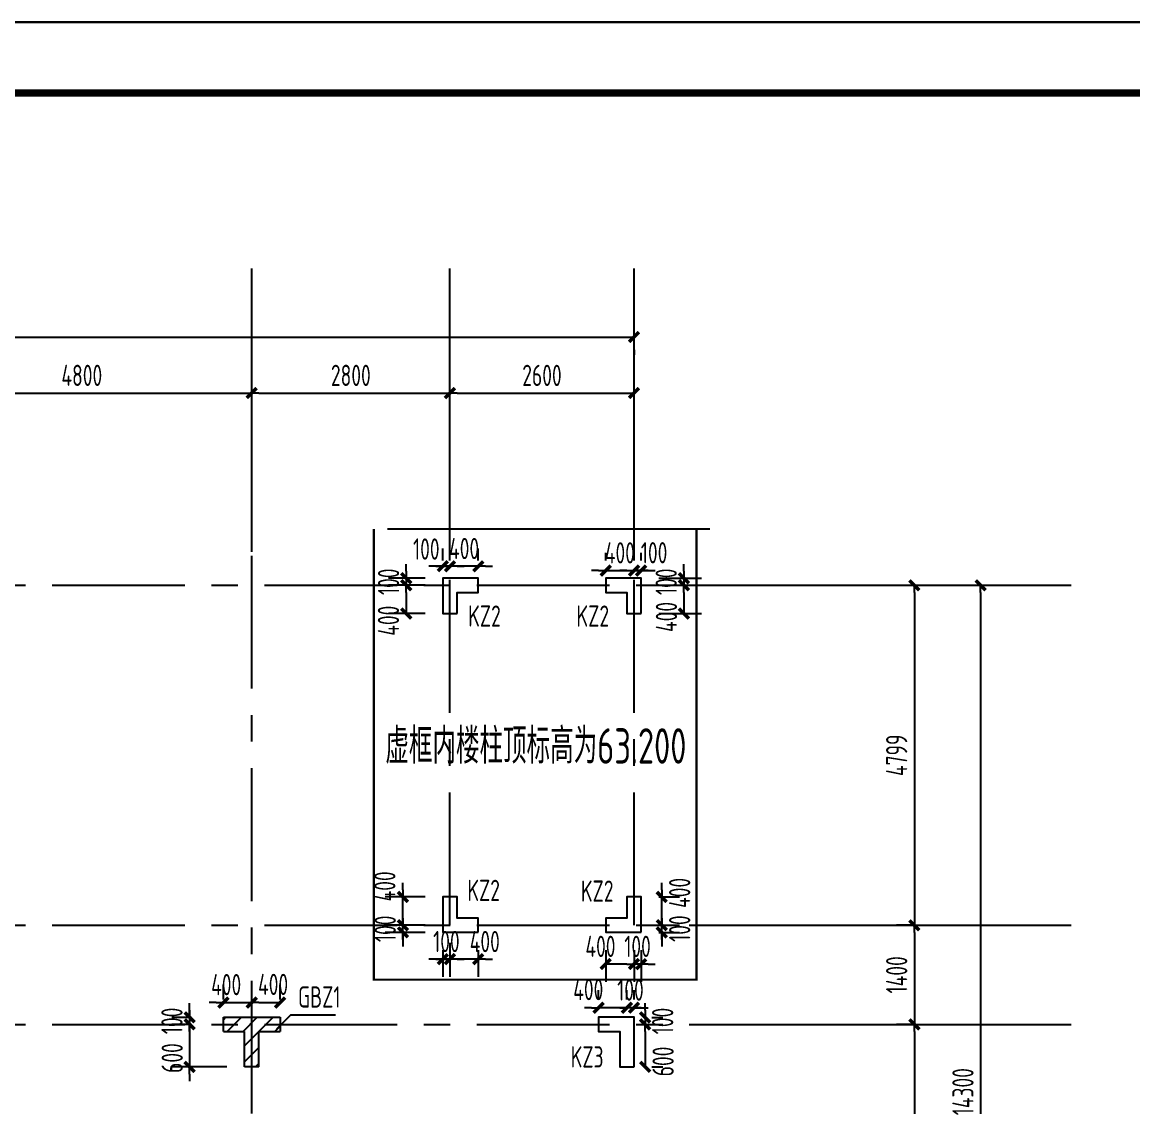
# Model space of a CAD drawing. Extents: x 580289 to 1106878, y -144605 to 78052.
# Drawn here: x 964802 to 980489, y 62634 to 77947 of the extents above; entities that cross this region are included whole.
import ezdxf
from ezdxf.enums import TextEntityAlignment as Align

# ---------------------------------------------------------------- set-up
doc = ezdxf.new("R2010")
doc.units = 0
doc.header["$LTSCALE"] = 100
doc.linetypes.add('CENTER', pattern=[2, 1.25, -0.25, 0.25, -0.25])
doc.linetypes.add('DASHED', pattern=[0.75, 0.5, -0.25])
doc.layers.get('0').update_dxf_attribs({"linetype": 'CONTINUOUS'})
doc.layers.get('Defpoints').update_dxf_attribs({"linetype": 'CONTINUOUS'})
for name, color, linetype in [('AXIS', 3, 'CONTINUOUS'), ('b边缘构件阴影', 240, 'CONTINUOUS'), ('COLU', 7, 'CONTINUOUS'), ('DIM', 3, 'CONTINUOUS'), ('PAXIS', 253, 'CENTER'), ('TEXT', 2, 'CONTINUOUS'), ('THIN', 7, 'CONTINUOUS'), ('T图框', 7, 'CONTINUOUS'), ('图框', 254, 'CONTINUOUS'), ('柱', 2, 'CONTINUOUS'), ('柱标注', 2, 'CONTINUOUS')]:
    doc.layers.add(name, color=color, linetype=linetype)
doc.styles.get("Standard").update_dxf_attribs({"font": 'tssdeng.shx', "width": 0.7, "bigfont": 'tssdchn.shx'})
doc.styles.add('TSSD_Dimension', font='Tssdeng.shx', dxfattribs={"width": 0.7, "bigfont": 'tssdchn.shx'})
doc.dimstyles.new('TSSD_100_100$0', dxfattribs={"dimtxt": 300, "dimasz": 100, "dimexe": 250, "dimexo": 250, "dimgap": 100, "dimtad": 1, "dimdec": 0, "dimzin": 0, "dimdsep": 46, "dimtxsty": 'TSSD_Dimension', "dimblk": '_TSDBK', "dimblk1": '_TSDBK', "dimblk2": '_TSDBK', "dimsah": 1, "dimcen": 0, "dimclrt": 7, "dimadec": 0, "dimazin": 0, "dimtfac": 1, "dimtdec": 0, "dimtix": 1, "dimtmove": 2, "dimatfit": 3, "dimldrblk": '_TSDBK', "dimfxl": 1, "dimtolj": 1, "dimtzin": 0, "dimarcsym": 0})

# ---------------------------------------------------------------- blocks, each defined once
blk = doc.blocks.new('_TSDBK')
blk.add_line((-1, 0), (0, 0))
at = {"const_width": 0.5}
blk.add_lwpolyline([(-0.7, -0.7), (0.7, 0.7)], dxfattribs=at)
blk = doc.blocks.new('*D1597')
at = {"layer": 'Defpoints', "color": 0}
for p in [(963244, 72711), (968044, 72711), (968044, 72711)]:
    blk.add_point(p, dxfattribs=at)
at = {"layer": 'DIM', "color": 0, "lineweight": -2}
for p, q in [((963244, 72961), (963244, 72961)), ((968044, 72961), (968044, 72961)), ((963344, 72711), (967944, 72711))]:
    blk.add_line(p, q, dxfattribs=at)
at = {"layer": 'DIM', "color": 0, "lineweight": -2, "xscale": 100, "yscale": 100, "zscale": 100, "rotation": 180}
blk.add_blockref('_TSDBK', (963244, 72711), dxfattribs=at)
at = {"layer": 'DIM', "color": 0, "lineweight": -2, "xscale": 100, "yscale": 100, "zscale": 100}
blk.add_blockref('_TSDBK', (968044, 72711), dxfattribs=at)
at = {"layer": 'DIM', "color": 7, "insert": (965644, 72961), "char_height": 300, "attachment_point": 5, "style": 'TSSD_Dimension'}
blk.add_mtext('\\A1;4800', dxfattribs=at)
blk = doc.blocks.new('*D1598')
at = {"layer": 'Defpoints', "color": 0}
for p in [(968044, 72711), (970844, 72711), (970844, 72711)]:
    blk.add_point(p, dxfattribs=at)
at = {"layer": 'DIM', "color": 0, "lineweight": -2}
for p, q in [((968044, 72961), (968044, 72961)), ((970844, 72961), (970844, 72961)), ((968144, 72711), (970744, 72711))]:
    blk.add_line(p, q, dxfattribs=at)
at = {"layer": 'DIM', "color": 0, "lineweight": -2, "xscale": 100, "yscale": 100, "zscale": 100, "rotation": 180}
blk.add_blockref('_TSDBK', (968044, 72711), dxfattribs=at)
at = {"layer": 'DIM', "color": 0, "lineweight": -2, "xscale": 100, "yscale": 100, "zscale": 100}
blk.add_blockref('_TSDBK', (970844, 72711), dxfattribs=at)
at = {"layer": 'DIM', "color": 7, "insert": (969444, 72961), "char_height": 300, "attachment_point": 5, "style": 'TSSD_Dimension'}
blk.add_mtext('\\A1;2800', dxfattribs=at)
blk = doc.blocks.new('*D1599')
at = {"layer": 'Defpoints', "color": 0}
for p in [(970844, 72711), (973444, 72711), (973444, 72711)]:
    blk.add_point(p, dxfattribs=at)
at = {"layer": 'DIM', "color": 0, "lineweight": -2}
for p, q in [((970844, 72961), (970844, 72961)), ((973444, 72961), (973444, 72961)), ((970944, 72711), (973344, 72711))]:
    blk.add_line(p, q, dxfattribs=at)
at = {"layer": 'DIM', "color": 0, "lineweight": -2, "xscale": 100, "yscale": 100, "zscale": 100, "rotation": 180}
blk.add_blockref('_TSDBK', (970844, 72711), dxfattribs=at)
at = {"layer": 'DIM', "color": 0, "lineweight": -2, "xscale": 100, "yscale": 100, "zscale": 100}
blk.add_blockref('_TSDBK', (973444, 72711), dxfattribs=at)
at = {"layer": 'DIM', "color": 7, "insert": (972144, 72961), "char_height": 300, "attachment_point": 5, "style": 'TSSD_Dimension'}
blk.add_mtext('\\A1;2600', dxfattribs=at)
blk = doc.blocks.new('*D1600')
at = {"layer": 'Defpoints', "color": 0}
for p in [(977620, 69996), (977404, 65197), (977620, 65197)]:
    blk.add_point(p, dxfattribs=at)
at = {"layer": 'DIM', "color": 0, "lineweight": -2}
for p, q in [((977370, 69996), (977154, 69996)), ((977404, 69896), (977404, 65297)), ((977370, 65197), (977154, 65197))]:
    blk.add_line(p, q, dxfattribs=at)
at = {"layer": 'DIM', "color": 0, "lineweight": -2, "xscale": 100, "yscale": 100, "zscale": 100}
for p, rotation in [((977404, 69996), 90), ((977404, 65197), 270)]:
    blk.add_blockref('_TSDBK', p, dxfattribs=dict(at, rotation=rotation))
at = {"layer": 'DIM', "color": 7, "insert": (977154, 67597), "char_height": 300, "attachment_point": 5, "rotation": 90, "style": 'TSSD_Dimension'}
blk.add_mtext('\\A1;4799', dxfattribs=at)
blk = doc.blocks.new('*D1601')
at = {"layer": 'Defpoints', "color": 0}
for p in [(977620, 65197), (977404, 63797), (977620, 63797)]:
    blk.add_point(p, dxfattribs=at)
at = {"layer": 'DIM', "color": 0, "lineweight": -2}
for p, q in [((977370, 65197), (977154, 65197)), ((977404, 65097), (977404, 63897)), ((977370, 63797), (977154, 63797))]:
    blk.add_line(p, q, dxfattribs=at)
at = {"layer": 'DIM', "color": 0, "lineweight": -2, "xscale": 100, "yscale": 100, "zscale": 100}
for p, rotation in [((977404, 65197), 90), ((977404, 63797), 270)]:
    blk.add_blockref('_TSDBK', p, dxfattribs=dict(at, rotation=rotation))
at = {"layer": 'DIM', "color": 7, "insert": (977154, 64497), "char_height": 300, "attachment_point": 5, "rotation": 90, "style": 'TSSD_Dimension'}
blk.add_mtext('\\A1;1400', dxfattribs=at)
blk = doc.blocks.new('*D1602')
at = {"layer": 'Defpoints', "color": 0}
for p in [(977620, 63797), (977404, 55697), (978590, 55697)]:
    blk.add_point(p, dxfattribs=at)
at = {"layer": 'DIM', "color": 0, "lineweight": -2}
for p, q in [((977370, 63797), (977154, 63797)), ((977404, 63697), (977404, 55797)), ((978340, 55697), (977154, 55697))]:
    blk.add_line(p, q, dxfattribs=at)
at = {"layer": 'DIM', "color": 0, "lineweight": -2, "xscale": 100, "yscale": 100, "zscale": 100}
for p, rotation in [((977404, 63797), 90), ((977404, 55697), 270)]:
    blk.add_blockref('_TSDBK', p, dxfattribs=dict(at, rotation=rotation))
at = {"layer": 'DIM', "color": 7, "insert": (977154, 59747), "char_height": 300, "attachment_point": 5, "rotation": 90, "style": 'TSSD_Dimension'}
blk.add_mtext('\\A1;8100', dxfattribs=at)
blk = doc.blocks.new('*D1612')
at = {"layer": 'Defpoints', "color": 0}
for p in [(933844, 73570), (973444, 73570), (973444, 73502)]:
    blk.add_point(p, dxfattribs=at)
at = {"layer": 'DIM', "color": 0, "lineweight": -2}
for p, q in [((933944, 73502), (973344, 73502)), ((933844, 73320), (933844, 73252)), ((973444, 73320), (973444, 73252))]:
    blk.add_line(p, q, dxfattribs=at)
at = {"layer": 'DIM', "color": 0, "lineweight": -2, "xscale": 100, "yscale": 100, "zscale": 100, "rotation": 180}
blk.add_blockref('_TSDBK', (933844, 73502), dxfattribs=at)
at = {"layer": 'DIM', "color": 0, "lineweight": -2, "xscale": 100, "yscale": 100, "zscale": 100}
blk.add_blockref('_TSDBK', (973444, 73502), dxfattribs=at)
at = {"layer": 'DIM', "color": 7, "insert": (953644, 73752), "char_height": 300, "attachment_point": 5, "style": 'TSSD_Dimension'}
blk.add_mtext('\\A1;39600', dxfattribs=at)
blk = doc.blocks.new('*D1613')
at = {"layer": 'Defpoints', "color": 0}
for p in [(977950, 69997), (977950, 55697), (978340, 55697)]:
    blk.add_point(p, dxfattribs=at)
at = {"layer": 'DIM', "color": 0, "lineweight": -2}
for p, q in [((978200, 69997), (978590, 69997)), ((978340, 69897), (978340, 55797)), ((978200, 55697), (978590, 55697))]:
    blk.add_line(p, q, dxfattribs=at)
at = {"layer": 'DIM', "color": 0, "lineweight": -2, "xscale": 100, "yscale": 100, "zscale": 100}
for p, rotation in [((978340, 69997), 90), ((978340, 55697), 270)]:
    blk.add_blockref('_TSDBK', p, dxfattribs=dict(at, rotation=rotation))
at = {"layer": 'DIM', "color": 7, "insert": (978090, 62847), "char_height": 300, "attachment_point": 5, "rotation": 90, "style": 'TSSD_Dimension'}
blk.add_mtext('\\A1;14300', dxfattribs=at)
blk = doc.blocks.new('*D1664')
at = {"layer": 'Defpoints', "color": 0}
for p in [(973344, 64033), (973344, 63897), (973444, 63897)]:
    blk.add_point(p, dxfattribs=at)
at = {"layer": 'DIM', "color": 0, "lineweight": -2}
for p, q in [((973344, 64147), (973344, 64283)), ((973444, 64147), (973444, 64283)), ((973244, 64033), (973144, 64033)), ((973444, 64033), (973344, 64033)), ((973544, 64033), (973644, 64033))]:
    blk.add_line(p, q, dxfattribs=at)
at = {"layer": 'DIM', "color": 0, "lineweight": -2, "xscale": 100, "yscale": 100, "zscale": 100}
for p, rotation in [((973344, 64033), 359.9999999933299), ((973444, 64033), 179.9999999933299)]:
    blk.add_blockref('_TSDBK', p, dxfattribs=dict(at, rotation=rotation))
at = {"layer": 'DIM', "color": 7, "insert": (973394, 64283), "char_height": 300, "attachment_point": 5, "rotation": 360, "style": 'TSSD_Dimension'}
blk.add_mtext('\\A1;100', dxfattribs=at)
blk = doc.blocks.new('*D1665')
at = {"layer": 'Defpoints', "color": 0}
for p in [(972944, 64033), (972944, 63897), (973344, 63897)]:
    blk.add_point(p, dxfattribs=at)
at = {"layer": 'DIM', "color": 0, "lineweight": -2}
for p, q in [((972944, 64147), (972944, 64283)), ((973344, 64147), (973344, 64283)), ((972844, 64033), (972744, 64033)), ((973344, 64033), (972944, 64033)), ((973444, 64033), (973544, 64033))]:
    blk.add_line(p, q, dxfattribs=at)
at = {"layer": 'DIM', "color": 0, "lineweight": -2, "xscale": 100, "yscale": 100, "zscale": 100}
for p, rotation in [((972944, 64033), 359.9999999933299), ((973344, 64033), 179.9999999933299)]:
    blk.add_blockref('_TSDBK', p, dxfattribs=dict(at, rotation=rotation))
at = {"layer": 'DIM', "color": 7, "insert": (972798, 64289), "char_height": 300, "attachment_point": 5, "rotation": 360, "style": 'TSSD_Dimension'}
blk.add_mtext('\\A1;400', dxfattribs=at)
blk = doc.blocks.new('*D1666')
at = {"layer": 'Defpoints', "color": 0}
for p in [(973444, 63897), (973444, 63797), (973601, 63797)]:
    blk.add_point(p, dxfattribs=at)
at = {"layer": 'DIM', "color": 0, "lineweight": -2}
for p, q in [((973601, 63997), (973601, 64097)), ((973601, 63897), (973601, 63797)), ((973694, 63897), (973851, 63897)), ((973601, 63697), (973601, 63597)), ((973694, 63797), (973851, 63797))]:
    blk.add_line(p, q, dxfattribs=at)
at = {"layer": 'DIM', "color": 0, "lineweight": -2, "xscale": 100, "yscale": 100, "zscale": 100}
for p, rotation in [((973601, 63897), 270), ((973601, 63797), 90)]:
    blk.add_blockref('_TSDBK', p, dxfattribs=dict(at, rotation=rotation))
at = {"layer": 'DIM', "color": 7, "insert": (973849, 63845), "char_height": 300, "attachment_point": 5, "rotation": 90, "style": 'TSSD_Dimension'}
blk.add_mtext('\\A1;100', dxfattribs=at)
blk = doc.blocks.new('*D1667')
at = {"layer": 'Defpoints', "color": 0}
for p in [(973444, 63797), (973444, 63197), (973601, 63197)]:
    blk.add_point(p, dxfattribs=at)
at = {"layer": 'DIM', "color": 0, "lineweight": -2}
for p, q in [((973601, 63697), (973601, 63297)), ((973694, 63797), (973851, 63797)), ((973694, 63197), (973851, 63197))]:
    blk.add_line(p, q, dxfattribs=at)
at = {"layer": 'DIM', "color": 0, "lineweight": -2, "xscale": 100, "yscale": 100, "zscale": 100}
for p, rotation in [((973601, 63797), 90), ((973601, 63197), 270)]:
    blk.add_blockref('_TSDBK', p, dxfattribs=dict(at, rotation=rotation))
at = {"layer": 'DIM', "color": 7, "insert": (973855, 63274), "char_height": 300, "attachment_point": 5, "rotation": 90, "style": 'TSSD_Dimension'}
blk.add_mtext('\\A1;600', dxfattribs=at)
blk = doc.blocks.new('*D1672')
at = {"layer": 'Defpoints', "color": 0}
for p in [(973444, 65097), (973544, 65097), (973444, 64649)]:
    blk.add_point(p, dxfattribs=at)
at = {"layer": 'DIM', "color": 0, "lineweight": -2}
for p, q in [((973444, 64847), (973444, 64399)), ((973544, 64847), (973544, 64399)), ((973344, 64649), (973244, 64649)), ((973544, 64649), (973444, 64649)), ((973644, 64649), (973744, 64649))]:
    blk.add_line(p, q, dxfattribs=at)
at = {"layer": 'DIM', "color": 0, "lineweight": -2, "xscale": 100, "yscale": 100, "zscale": 100}
for p, rotation in [((973444, 64649), 359.9999999933299), ((973544, 64649), 179.9999999933299)]:
    blk.add_blockref('_TSDBK', p, dxfattribs=dict(at, rotation=rotation))
at = {"layer": 'DIM', "color": 7, "insert": (973494, 64899), "char_height": 300, "attachment_point": 5, "rotation": 360, "style": 'TSSD_Dimension'}
blk.add_mtext('\\A1;100', dxfattribs=at)
blk = doc.blocks.new('*D1673')
at = {"layer": 'Defpoints', "color": 0}
for p in [(973044, 65097), (973444, 65097), (973044, 64649)]:
    blk.add_point(p, dxfattribs=at)
at = {"layer": 'DIM', "color": 0, "lineweight": -2}
for p, q in [((973044, 64847), (973044, 64399)), ((973444, 64847), (973444, 64399)), ((973344, 64649), (973144, 64649))]:
    blk.add_line(p, q, dxfattribs=at)
at = {"layer": 'DIM', "color": 0, "lineweight": -2, "xscale": 100, "yscale": 100, "zscale": 100}
for p, rotation in [((973044, 64649), 179.9999999933299), ((973444, 64649), 359.9999999933299)]:
    blk.add_blockref('_TSDBK', p, dxfattribs=dict(at, rotation=rotation))
at = {"layer": 'DIM', "color": 7, "insert": (972970, 64899), "char_height": 300, "attachment_point": 5, "rotation": 360, "style": 'TSSD_Dimension'}
blk.add_mtext('\\A1;400', dxfattribs=at)
blk = doc.blocks.new('*D1674')
at = {"layer": 'Defpoints', "color": 0}
for p in [(973544, 65198), (973836, 65198), (973544, 65097)]:
    blk.add_point(p, dxfattribs=at)
at = {"layer": 'DIM', "color": 0, "lineweight": -2}
for p, q in [((973836, 65298), (973836, 65398)), ((973794, 65198), (974086, 65198)), ((973836, 65097), (973836, 65198)), ((973794, 65097), (974086, 65097)), ((973836, 64997), (973836, 64897))]:
    blk.add_line(p, q, dxfattribs=at)
at = {"layer": 'DIM', "color": 0, "lineweight": -2, "xscale": 100, "yscale": 100, "zscale": 100}
for p, rotation in [((973836, 65198), 270), ((973836, 65097), 90)]:
    blk.add_blockref('_TSDBK', p, dxfattribs=dict(at, rotation=rotation))
at = {"layer": 'DIM', "color": 7, "insert": (974089, 65150), "char_height": 300, "attachment_point": 5, "rotation": 90, "style": 'TSSD_Dimension'}
blk.add_mtext('\\A1;100', dxfattribs=at)
blk = doc.blocks.new('*D1675')
at = {"layer": 'Defpoints', "color": 0}
for p in [(973544, 65597), (973836, 65597), (973544, 65198)]:
    blk.add_point(p, dxfattribs=at)
at = {"layer": 'DIM', "color": 0, "lineweight": -2}
for p, q in [((973836, 65697), (973836, 65797)), ((973794, 65597), (974086, 65597)), ((973836, 65198), (973836, 65597)), ((973794, 65198), (974086, 65198)), ((973836, 65098), (973836, 64998))]:
    blk.add_line(p, q, dxfattribs=at)
at = {"layer": 'DIM', "color": 0, "lineweight": -2, "xscale": 100, "yscale": 100, "zscale": 100}
for p, rotation in [((973836, 65597), 270), ((973836, 65198), 90)]:
    blk.add_blockref('_TSDBK', p, dxfattribs=dict(at, rotation=rotation))
at = {"layer": 'DIM', "color": 7, "insert": (974089, 65654), "char_height": 300, "attachment_point": 5, "rotation": 90, "style": 'TSSD_Dimension'}
blk.add_mtext('\\A1;400', dxfattribs=at)
blk = doc.blocks.new('*D1676')
at = {"layer": 'Defpoints', "color": 0}
for p in [(970844, 65197), (971244, 65097), (970844, 64718)]:
    blk.add_point(p, dxfattribs=at)
at = {"layer": 'DIM', "color": 0, "lineweight": -2}
for p, q in [((970844, 64947), (970844, 64468)), ((971244, 64847), (971244, 64468)), ((970744, 64718), (970644, 64718)), ((971244, 64718), (970844, 64718)), ((971344, 64718), (971444, 64718))]:
    blk.add_line(p, q, dxfattribs=at)
at = {"layer": 'DIM', "color": 0, "lineweight": -2, "xscale": 100, "yscale": 100, "zscale": 100}
for p, rotation in [((970844, 64718), 359.9999999933299), ((971244, 64718), 179.9999999933299)]:
    blk.add_blockref('_TSDBK', p, dxfattribs=dict(at, rotation=rotation))
at = {"layer": 'DIM', "color": 7, "insert": (971336, 64967), "char_height": 300, "attachment_point": 5, "rotation": 360, "style": 'TSSD_Dimension'}
blk.add_mtext('\\A1;400', dxfattribs=at)
blk = doc.blocks.new('*D1677')
at = {"layer": 'Defpoints', "color": 0}
for p in [(970844, 65197), (970744, 65097), (970744, 64718)]:
    blk.add_point(p, dxfattribs=at)
at = {"layer": 'DIM', "color": 0, "lineweight": -2}
for p, q in [((970844, 64947), (970844, 64468)), ((970744, 64847), (970744, 64468)), ((970644, 64718), (970544, 64718)), ((970844, 64718), (970744, 64718)), ((970944, 64718), (971044, 64718))]:
    blk.add_line(p, q, dxfattribs=at)
at = {"layer": 'DIM', "color": 0, "lineweight": -2, "xscale": 100, "yscale": 100, "zscale": 100}
for p, rotation in [((970744, 64718), 359.9999999933299), ((970844, 64718), 179.9999999933299)]:
    blk.add_blockref('_TSDBK', p, dxfattribs=dict(at, rotation=rotation))
at = {"layer": 'DIM', "color": 7, "insert": (970794, 64968), "char_height": 300, "attachment_point": 5, "rotation": 360, "style": 'TSSD_Dimension'}
blk.add_mtext('\\A1;100', dxfattribs=at)
blk = doc.blocks.new('*D1678')
at = {"layer": 'Defpoints', "color": 0}
for p in [(970180, 65197), (970744, 65197), (970744, 65097)]:
    blk.add_point(p, dxfattribs=at)
at = {"layer": 'DIM', "color": 0, "lineweight": -2}
for p, q in [((970180, 65297), (970180, 65397)), ((970494, 65197), (969930, 65197)), ((970180, 65097), (970180, 65197)), ((970494, 65097), (969930, 65097)), ((970180, 64997), (970180, 64897))]:
    blk.add_line(p, q, dxfattribs=at)
at = {"layer": 'DIM', "color": 0, "lineweight": -2, "xscale": 100, "yscale": 100, "zscale": 100}
for p, rotation in [((970180, 65197), 270), ((970180, 65097), 90)]:
    blk.add_blockref('_TSDBK', p, dxfattribs=dict(at, rotation=rotation))
at = {"layer": 'DIM', "color": 7, "insert": (969930, 65147), "char_height": 300, "attachment_point": 5, "rotation": 90, "style": 'TSSD_Dimension'}
blk.add_mtext('\\A1;100', dxfattribs=at)
blk = doc.blocks.new('*D1679')
at = {"layer": 'Defpoints', "color": 0}
for p in [(970180, 65597), (970744, 65597), (970744, 65197)]:
    blk.add_point(p, dxfattribs=at)
at = {"layer": 'DIM', "color": 0, "lineweight": -2}
for p, q in [((970180, 65697), (970180, 65797)), ((970494, 65597), (969930, 65597)), ((970180, 65197), (970180, 65597)), ((970494, 65197), (969930, 65197)), ((970180, 65097), (970180, 64997))]:
    blk.add_line(p, q, dxfattribs=at)
at = {"layer": 'DIM', "color": 0, "lineweight": -2, "xscale": 100, "yscale": 100, "zscale": 100}
for p, rotation in [((970180, 65597), 270), ((970180, 65197), 90)]:
    blk.add_blockref('_TSDBK', p, dxfattribs=dict(at, rotation=rotation))
at = {"layer": 'DIM', "color": 7, "insert": (969924, 65746), "char_height": 300, "attachment_point": 5, "rotation": 90, "style": 'TSSD_Dimension'}
blk.add_mtext('\\A1;400', dxfattribs=at)
blk = doc.blocks.new('*D1680')
at = {"layer": 'Defpoints', "color": 0}
for p in [(970844, 70266), (970844, 70097), (971244, 70097)]:
    blk.add_point(p, dxfattribs=at)
at = {"layer": 'DIM', "color": 0, "lineweight": -2}
for p, q in [((970844, 70347), (970844, 70516)), ((971244, 70347), (971244, 70516)), ((970744, 70266), (970644, 70266)), ((971244, 70266), (970844, 70266)), ((971344, 70266), (971444, 70266))]:
    blk.add_line(p, q, dxfattribs=at)
at = {"layer": 'DIM', "color": 0, "lineweight": -2, "xscale": 100, "yscale": 100, "zscale": 100}
for p, rotation in [((970844, 70266), 359.9999999933299), ((971244, 70266), 179.9999999933299)]:
    blk.add_blockref('_TSDBK', p, dxfattribs=dict(at, rotation=rotation))
at = {"layer": 'DIM', "color": 7, "insert": (971044, 70516), "char_height": 300, "attachment_point": 5, "rotation": 360, "style": 'TSSD_Dimension'}
blk.add_mtext('\\A1;400', dxfattribs=at)
blk = doc.blocks.new('*D1681')
at = {"layer": 'Defpoints', "color": 0}
for p in [(970744, 70266), (970744, 70097), (970844, 70097)]:
    blk.add_point(p, dxfattribs=at)
at = {"layer": 'DIM', "color": 0, "lineweight": -2}
for p, q in [((970744, 70347), (970744, 70516)), ((970844, 70347), (970844, 70516)), ((970644, 70266), (970544, 70266)), ((970844, 70266), (970744, 70266)), ((970944, 70266), (971044, 70266))]:
    blk.add_line(p, q, dxfattribs=at)
at = {"layer": 'DIM', "color": 0, "lineweight": -2, "xscale": 100, "yscale": 100, "zscale": 100}
for p, rotation in [((970744, 70266), 359.9999999933299), ((970844, 70266), 179.9999999933299)]:
    blk.add_blockref('_TSDBK', p, dxfattribs=dict(at, rotation=rotation))
at = {"layer": 'DIM', "color": 7, "insert": (970510, 70509), "char_height": 300, "attachment_point": 5, "rotation": 360, "style": 'TSSD_Dimension'}
blk.add_mtext('\\A1;100', dxfattribs=at)
blk = doc.blocks.new('*D1682')
at = {"layer": 'Defpoints', "color": 0}
for p in [(970227, 69997), (970744, 70097), (970744, 69997)]:
    blk.add_point(p, dxfattribs=at)
at = {"layer": 'DIM', "color": 0, "lineweight": -2}
for p, q in [((970227, 70197), (970227, 70297)), ((970494, 70097), (969977, 70097)), ((970494, 69997), (969977, 69997)), ((970227, 70097), (970227, 69997)), ((970227, 69897), (970227, 69797))]:
    blk.add_line(p, q, dxfattribs=at)
at = {"layer": 'DIM', "color": 0, "lineweight": -2, "xscale": 100, "yscale": 100, "zscale": 100}
for p, rotation in [((970227, 70097), 270), ((970227, 69997), 90)]:
    blk.add_blockref('_TSDBK', p, dxfattribs=dict(at, rotation=rotation))
at = {"layer": 'DIM', "color": 7, "insert": (969977, 70047), "char_height": 300, "attachment_point": 5, "rotation": 90, "style": 'TSSD_Dimension'}
blk.add_mtext('\\A1;100', dxfattribs=at)
blk = doc.blocks.new('*D1683')
at = {"layer": 'Defpoints', "color": 0}
for p in [(970744, 69997), (970227, 69597), (970744, 69597)]:
    blk.add_point(p, dxfattribs=at)
at = {"layer": 'DIM', "color": 0, "lineweight": -2}
for p, q in [((970494, 69997), (969977, 69997)), ((970227, 69897), (970227, 69697)), ((970494, 69597), (969977, 69597))]:
    blk.add_line(p, q, dxfattribs=at)
at = {"layer": 'DIM', "color": 0, "lineweight": -2, "xscale": 100, "yscale": 100, "zscale": 100}
for p, rotation in [((970227, 69997), 90), ((970227, 69597), 270)]:
    blk.add_blockref('_TSDBK', p, dxfattribs=dict(at, rotation=rotation))
at = {"layer": 'DIM', "color": 7, "insert": (969975, 69497), "char_height": 300, "attachment_point": 5, "rotation": 90, "style": 'TSSD_Dimension'}
blk.add_mtext('\\A1;400', dxfattribs=at)
blk = doc.blocks.new('*D1684')
at = {"layer": 'Defpoints', "color": 0}
for p in [(973444, 70205), (973044, 70097), (973444, 70097)]:
    blk.add_point(p, dxfattribs=at)
at = {"layer": 'DIM', "color": 0, "lineweight": -2}
for p, q in [((973044, 70347), (973044, 70455)), ((973444, 70347), (973444, 70455)), ((972944, 70205), (972844, 70205)), ((973044, 70205), (973444, 70205)), ((973544, 70205), (973644, 70205))]:
    blk.add_line(p, q, dxfattribs=at)
at = {"layer": 'DIM', "color": 0, "lineweight": -2, "xscale": 100, "yscale": 100, "zscale": 100}
blk.add_blockref('_TSDBK', (973044, 70205), dxfattribs=at)
at = {"layer": 'DIM', "color": 0, "lineweight": -2, "xscale": 100, "yscale": 100, "zscale": 100, "rotation": 180}
blk.add_blockref('_TSDBK', (973444, 70205), dxfattribs=at)
at = {"layer": 'DIM', "color": 7, "insert": (973244, 70455), "char_height": 300, "attachment_point": 5, "style": 'TSSD_Dimension'}
blk.add_mtext('\\A1;400', dxfattribs=at)
blk = doc.blocks.new('*D1685')
at = {"layer": 'Defpoints', "color": 0}
for p in [(973544, 70205), (973444, 70097), (973544, 70097)]:
    blk.add_point(p, dxfattribs=at)
at = {"layer": 'DIM', "color": 0, "lineweight": -2}
for p, q in [((973444, 70347), (973444, 70455)), ((973544, 70347), (973544, 70455)), ((973344, 70205), (973244, 70205)), ((973444, 70205), (973544, 70205)), ((973644, 70205), (973744, 70205))]:
    blk.add_line(p, q, dxfattribs=at)
at = {"layer": 'DIM', "color": 0, "lineweight": -2, "xscale": 100, "yscale": 100, "zscale": 100}
blk.add_blockref('_TSDBK', (973444, 70205), dxfattribs=at)
at = {"layer": 'DIM', "color": 0, "lineweight": -2, "xscale": 100, "yscale": 100, "zscale": 100, "rotation": 180}
blk.add_blockref('_TSDBK', (973544, 70205), dxfattribs=at)
at = {"layer": 'DIM', "color": 7, "insert": (973728, 70457), "char_height": 300, "attachment_point": 5, "style": 'TSSD_Dimension'}
blk.add_mtext('\\A1;100', dxfattribs=at)
blk = doc.blocks.new('*D1686')
at = {"layer": 'Defpoints', "color": 0}
for p in [(973544, 70097), (973544, 69997), (974149, 69997)]:
    blk.add_point(p, dxfattribs=at)
at = {"layer": 'DIM', "color": 0, "lineweight": -2}
for p, q in [((974149, 70197), (974149, 70297)), ((973794, 70097), (974399, 70097)), ((973794, 69997), (974399, 69997)), ((974149, 70097), (974149, 69997)), ((974149, 69897), (974149, 69797))]:
    blk.add_line(p, q, dxfattribs=at)
at = {"layer": 'DIM', "color": 0, "lineweight": -2, "xscale": 100, "yscale": 100, "zscale": 100}
for p, rotation in [((974149, 70097), 270), ((974149, 69997), 90)]:
    blk.add_blockref('_TSDBK', p, dxfattribs=dict(at, rotation=rotation))
at = {"layer": 'DIM', "color": 7, "insert": (973899, 70047), "char_height": 300, "attachment_point": 5, "rotation": 90, "style": 'TSSD_Dimension'}
blk.add_mtext('\\A1;100', dxfattribs=at)
blk = doc.blocks.new('*D1687')
at = {"layer": 'Defpoints', "color": 0}
for p in [(973544, 69997), (973544, 69597), (974149, 69597)]:
    blk.add_point(p, dxfattribs=at)
at = {"layer": 'DIM', "color": 0, "lineweight": -2}
for p, q in [((973794, 69997), (974399, 69997)), ((974149, 69897), (974149, 69697)), ((973794, 69597), (974399, 69597))]:
    blk.add_line(p, q, dxfattribs=at)
at = {"layer": 'DIM', "color": 0, "lineweight": -2, "xscale": 100, "yscale": 100, "zscale": 100}
for p, rotation in [((974149, 69997), 90), ((974149, 69597), 270)]:
    blk.add_blockref('_TSDBK', p, dxfattribs=dict(at, rotation=rotation))
at = {"layer": 'DIM', "color": 7, "insert": (973902, 69550), "char_height": 300, "attachment_point": 5, "rotation": 90, "style": 'TSSD_Dimension'}
blk.add_mtext('\\A1;400', dxfattribs=at)
blk = doc.blocks.new('*D1717')
at = {"layer": 'Defpoints', "color": 0}
for p in [(968044, 64105), (967644, 63897), (968044, 63797)]:
    blk.add_point(p, dxfattribs=at)
at = {"layer": 'DIM', "color": 0, "lineweight": -2}
for p, q in [((967644, 64147), (967644, 64355)), ((968044, 64047), (968044, 64355)), ((967544, 64105), (967444, 64105)), ((967644, 64105), (968044, 64105)), ((968144, 64105), (968244, 64105))]:
    blk.add_line(p, q, dxfattribs=at)
at = {"layer": 'DIM', "color": 0, "lineweight": -2, "xscale": 100, "yscale": 100, "zscale": 100}
blk.add_blockref('_TSDBK', (967644, 64105), dxfattribs=at)
at = {"layer": 'DIM', "color": 0, "lineweight": -2, "xscale": 100, "yscale": 100, "zscale": 100, "rotation": 180}
blk.add_blockref('_TSDBK', (968044, 64105), dxfattribs=at)
at = {"layer": 'DIM', "color": 7, "insert": (967683, 64359), "char_height": 300, "attachment_point": 5, "style": 'TSSD_Dimension'}
blk.add_mtext('\\A1;400', dxfattribs=at)
blk = doc.blocks.new('*D1718')
at = {"layer": 'Defpoints', "color": 0}
for p in [(968444, 64105), (968444, 63897), (968044, 63797)]:
    blk.add_point(p, dxfattribs=at)
at = {"layer": 'DIM', "color": 0, "lineweight": -2}
for p, q in [((968044, 64047), (968044, 64355)), ((968444, 64147), (968444, 64355)), ((968144, 64105), (968344, 64105))]:
    blk.add_line(p, q, dxfattribs=at)
at = {"layer": 'DIM', "color": 0, "lineweight": -2, "xscale": 100, "yscale": 100, "zscale": 100, "rotation": 180}
blk.add_blockref('_TSDBK', (968044, 64105), dxfattribs=at)
at = {"layer": 'DIM', "color": 0, "lineweight": -2, "xscale": 100, "yscale": 100, "zscale": 100}
blk.add_blockref('_TSDBK', (968444, 64105), dxfattribs=at)
at = {"layer": 'DIM', "color": 7, "insert": (968346, 64362), "char_height": 300, "attachment_point": 5, "style": 'TSSD_Dimension'}
blk.add_mtext('\\A1;400', dxfattribs=at)
blk = doc.blocks.new('*D1719')
at = {"layer": 'Defpoints', "color": 0}
for p in [(967444, 63897), (967167, 63797), (967444, 63797)]:
    blk.add_point(p, dxfattribs=at)
at = {"layer": 'DIM', "color": 0, "lineweight": -2}
for p, q in [((967167, 63997), (967167, 64097)), ((967194, 63897), (966917, 63897)), ((967167, 63897), (967167, 63797)), ((967194, 63797), (966917, 63797)), ((967167, 63697), (967167, 63597))]:
    blk.add_line(p, q, dxfattribs=at)
at = {"layer": 'DIM', "color": 0, "lineweight": -2, "xscale": 100, "yscale": 100, "zscale": 100}
for p, rotation in [((967167, 63897), 270), ((967167, 63797), 90)]:
    blk.add_blockref('_TSDBK', p, dxfattribs=dict(at, rotation=rotation))
at = {"layer": 'DIM', "color": 7, "insert": (966917, 63847), "char_height": 300, "attachment_point": 5, "rotation": 90, "style": 'TSSD_Dimension'}
blk.add_mtext('\\A1;100', dxfattribs=at)
blk = doc.blocks.new('*D1720')
at = {"layer": 'Defpoints', "color": 0}
for p in [(967444, 63797), (967167, 63197), (967944, 63197)]:
    blk.add_point(p, dxfattribs=at)
at = {"layer": 'DIM', "color": 0, "lineweight": -2}
for p, q in [((967167, 63897), (967167, 63997)), ((967194, 63797), (966917, 63797)), ((967167, 63797), (967167, 63197)), ((967694, 63197), (966917, 63197)), ((967167, 63097), (967167, 62997))]:
    blk.add_line(p, q, dxfattribs=at)
at = {"layer": 'DIM', "color": 0, "lineweight": -2, "xscale": 100, "yscale": 100, "zscale": 100}
for p, rotation in [((967167, 63797), 270), ((967167, 63197), 90)]:
    blk.add_blockref('_TSDBK', p, dxfattribs=dict(at, rotation=rotation))
at = {"layer": 'DIM', "color": 7, "insert": (966921, 63322), "char_height": 300, "attachment_point": 5, "rotation": 90, "style": 'TSSD_Dimension'}
blk.add_mtext('\\A1;600', dxfattribs=at)
blk = doc.blocks.new('A$C72C84CBD')
at = {"layer": '图框', "color": 0}
for points in [[(0, 0), (0, 59400), (84100, 59400), (84100, 0)], [(0, 0), (84100, 0), (84100, 59400), (0, 59400)]]:
    blk.add_lwpolyline(points, close=True, dxfattribs=at)
at = {"layer": '图框', "color": 0, "const_width": 100}
blk.add_lwpolyline([(2500, 1000), (83100, 1000), (83100, 58400), (2500, 58400)], close=True, dxfattribs=at)
blk = doc.blocks.new('图框')
at = {"layer": 'T图框', "color": 4}
blk.add_blockref('A$C72C84CBD', (602717, 102744), dxfattribs=at)

msp = doc.modelspace()

# ---------------------------------------------------------------- hatches: boundary and pattern name
at = {"layer": 'b边缘构件阴影'}
h = msp.add_hatch(dxfattribs=at)
h.set_pattern_fill('ANSI31', color=256, scale=50, style=0)
h.set_pattern_definition([(45, (506551.74, -13991.34), (-112.2532, 112.2532), [])])
h.paths.add_polyline_path([(968044, 63797.5), (967644, 63797.5), (967644, 63697.5), (967944, 63697.5), (967944, 63197.5), (968044, 63197.5)])
h.paths.add_polyline_path([(968444, 63797.5), (968044, 63797.5), (968044, 63197.5), (968144, 63197.5), (968144, 63697.5), (968444, 63697.5)])
h.paths.add_polyline_path([(968444, 63897.5), (968144, 63897.5), (968044, 63897.5), (968044, 63797.5), (968444, 63797.5)])
h.paths.add_polyline_path([(968044, 63897.5), (967644, 63897.5), (967644, 63797.5), (968044, 63797.5)])

# ---------------------------------------------------------------- linework, layer by layer
at = {"layer": 'AXIS'}
for p, q in [((968044, 70470.4), (968044, 74470.4)), ((970844, 70470.4), (970844, 74470.4)), ((973444, 70470.4), (973444, 74470.4)), ((975620.2, 69997.5), (979620.2, 69997.5)), ((975620.2, 65197.5), (979620.2, 65197.5)), ((975620.2, 63797.5), (979620.2, 63797.5))]:
    msp.add_line(p, q, dxfattribs=at)
at = {"layer": 'COLU'}
for points in [[(970944, 69597.5), (970944, 69897.5), (971244, 69897.5), (971244, 70097.5), (970744, 70097.5), (970744, 69597.5)], [(973544, 69597.5), (973544, 70097.5), (973044, 70097.5), (973044, 69897.5), (973344, 69897.5), (973344, 69597.5)], [(971244, 65097.5), (971244, 65297.5), (970944, 65297.5), (970944, 65597.5), (970744, 65597.5), (970744, 65097.5)], [(973544, 65097.5), (973544, 65597.5), (973344, 65597.5), (973344, 65297.5), (973044, 65297.5), (973044, 65097.5)], [(973444, 63197.5), (973444, 63897.5), (972944, 63897.5), (972944, 63697.5), (973244, 63697.5), (973244, 63197.5)]]:
    msp.add_lwpolyline(points, close=True, dxfattribs=at)
for points in [[(967644, 63897.5), (968144, 63897.5)], [(967644, 63697.5), (967644, 63897.5)], [(968144, 63897.5), (968444, 63897.5)], [(968444, 63897.5), (968444, 63697.5)], [(967644, 63697.5), (967944, 63697.5)], [(967944, 63197.5), (967944, 63697.5)], [(968144, 63697.5), (968444, 63697.5)], [(968144, 63197.5), (968144, 63697.5)], [(968144, 63197.5), (967944, 63197.5)]]:
    msp.add_lwpolyline(points, dxfattribs=at)
at = {"layer": 'PAXIS', "linetype": 'CENTER', "ltscale": 15}
for p, q in [((968044, 53539.4), (968044, 72191.9)), ((970844, 65197.5), (970844, 72191.9)), ((973444, 65197.5), (973444, 72191.9)), ((929224, 69997.5), (979041.6, 69997.5)), ((929224, 65197.7), (979041.6, 65196.4)), ((929224, 63797.5), (979041.6, 63797.5))]:
    msp.add_line(p, q, dxfattribs=at)
at = {"layer": 'THIN'}
msp.add_lwpolyline([(968398.4, 63734.6), (968598.4, 63934.6), (969228.4, 63934.6)], dxfattribs=at)
at = {"layer": '柱', "linetype": 'DASHED', "ltscale": 10, "const_width": 30}
for points in [[(969769.5, 70791.7), (969769.5, 64428.2), (974326.6, 64428.2), (974326.6, 70791.7)], [(969961.7, 70791.7), (974518.8, 70791.7)]]:
    msp.add_lwpolyline(points, dxfattribs=at)

# ---------------------------------------------------------------- block references
at = {"layer": 'T图框'}
msp.add_blockref('图框', (322103.4, -84196.5), dxfattribs=at)

# ---------------------------------------------------------------- texts
at = {"layer": 'TEXT', "width": 0.7}
msp.add_text('GBZ1', height=300, dxfattribs=at).set_placement((968698.4, 64034.6))
at = {"layer": '柱', "linetype": 'DASHED', "width": 0.7}
msp.add_text('虚框内楼柱顶标高为63.200', height=500, dxfattribs=at).set_placement((972058.1, 67728.7), align=Align.MIDDLE_CENTER)
at = {"layer": '柱标注', "width": 0.7}
for p in [(971331.7, 69562.8), (972861.6, 69562.8), (971320.1, 65689.6), (972924, 65679.2)]:
    msp.add_text('KZ2', height=300, rotation=360, dxfattribs=at).set_placement(p, align=Align.MIDDLE_CENTER)
msp.add_text('KZ3', height=300, dxfattribs=at).set_placement((972781.8, 63338.5), align=Align.MIDDLE_CENTER)

# ---------------------------------------------------------------- dimensions: what is measured, and where the dimension line sits
at = {"layer": 'DIM'}
for base, p1, p2, picture, middle in [((973444, 73501.8), (933844, 73570), (973444, 73570), '*D1612', (953644, 73751.8)), ((968044, 72711), (963244, 72711), (968044, 72711), '*D1597', (965644, 72961)), ((970844, 72711), (968044, 72711), (970844, 72711), '*D1598', (969444, 72961)), ((973444, 72711), (970844, 72711), (973444, 72711), '*D1599', (972144, 72961)), ((973444, 70204.7), (973044, 70097.5), (973444, 70097.5), '*D1684', (973244, 70454.7))]:
    dim = msp.add_linear_dim(base=base, p1=p1, p2=p2, dimstyle='TSSD_100_100$0', dxfattribs=at)
    dim.commit()
    dim.dimension.update_dxf_attribs({"geometry": picture, "text_midpoint": middle})
for base, p1, p2, angle, picture, middle in [((970744, 70265.7), (970844, 70097.5), (970744, 70097.5), 180, '*D1681', (970510.3, 70509.2)), ((970226.7, 69597.5), (970744, 69997.5), (970744, 69597.5), 90, '*D1683', (969974.9, 69497)), ((974149.2, 69597.5), (973544, 69997.5), (973544, 69597.5), 90, '*D1687', (973902.1, 69550.3)), ((970179.7, 65597.5), (970744, 65197.5), (970744, 65597.5), 90, '*D1679', (969923.8, 65745.7)), ((973836.2, 65597.5), (973544, 65197.5), (973544, 65597.5), 90, '*D1675', (974089.3, 65653.7)), ((973836.2, 65197.5), (973544, 65097.5), (973544, 65197.5), 90, '*D1674', (974088.8, 65150.2)), ((970844, 64717.7), (971244, 65097.5), (970844, 65197.5), 180, '*D1676', (971336.3, 64966.9)), ((973044, 64648.6), (973444, 65097.5), (973044, 65097.5), 180, '*D1673', (972969.7, 64898.7)), ((972944, 64032.7), (973344, 63897.5), (972944, 63897.5), 180, '*D1665', (972798.4, 64288.6)), ((973601.5, 63797.5), (973444, 63897.5), (973444, 63797.5), 90, '*D1666', (973849.1, 63845.4)), ((967166.7, 63197.5), (967444, 63797.5), (967944, 63197.5), 90, '*D1720', (966921.2, 63322)), ((973601.5, 63197.5), (973444, 63797.5), (973444, 63197.5), 90, '*D1667', (973854.7, 63273.9))]:
    dim = msp.add_linear_dim(base=base, p1=p1, p2=p2, angle=angle, dimstyle='TSSD_100_100$0', dxfattribs=at)
    dim.commit()
    dim.dimension.update_dxf_attribs({"geometry": picture, "text_midpoint": middle, "dimtype": 160})
for base, p1, p2, angle, picture, middle in [((970844, 70265.7), (971244, 70097.5), (970844, 70097.5), 180, '*D1680', (971044, 70515.7)), ((970226.7, 69997.5), (970744, 70097.5), (970744, 69997.5), 90, '*D1682', (969976.7, 70047.5)), ((974149.2, 69997.5), (973544, 70097.5), (973544, 69997.5), 90, '*D1686', (973899.2, 70047.5)), ((977403.8, 65197.5), (977620.2, 69996.1), (977620.2, 65197.5), 90, '*D1600', (977153.8, 67596.8)), ((978340, 55697.5), (977949.8, 69997.5), (977949.8, 55697.5), 90, '*D1613', (978090, 62847.5)), ((970179.7, 65197.5), (970744, 65097.5), (970744, 65197.5), 90, '*D1678', (969929.7, 65147.5)), ((977403.8, 63797.5), (977620.2, 65197.5), (977620.2, 63797.5), 90, '*D1601', (977153.8, 64497.5)), ((970744, 64717.7), (970844, 65197.5), (970744, 65097.5), 180, '*D1677', (970794, 64967.7)), ((973444, 64648.6), (973544, 65097.5), (973444, 65097.5), 180, '*D1672', (973494, 64898.6)), ((973344, 64032.7), (973444, 63897.5), (973344, 63897.5), 180, '*D1664', (973394, 64282.7)), ((967166.7, 63797.5), (967444, 63897.5), (967444, 63797.5), 90, '*D1719', (966916.7, 63847.5)), ((977403.8, 55697.5), (977620.2, 63797.5), (978590, 55697.5), 90, '*D1602', (977153.8, 59747.5))]:
    dim = msp.add_linear_dim(base=base, p1=p1, p2=p2, angle=angle, dimstyle='TSSD_100_100$0', dxfattribs=at)
    dim.commit()
    dim.dimension.update_dxf_attribs({"geometry": picture, "text_midpoint": middle})
for base, p1, p2, picture, middle in [((973544, 70204.7), (973444, 70097.5), (973544, 70097.5), '*D1685', (973727.9, 70456.7)), ((968044, 64105.3), (967644, 63897.5), (968044, 63797.5), '*D1717', (967683.1, 64359)), ((968444, 64105.3), (968044, 63797.5), (968444, 63897.5), '*D1718', (968346, 64362.5))]:
    dim = msp.add_linear_dim(base=base, p1=p1, p2=p2, dimstyle='TSSD_100_100$0', dxfattribs=at)
    dim.commit()
    dim.dimension.update_dxf_attribs({"geometry": picture, "text_midpoint": middle, "dimtype": 160})

doc.saveas('drawing.dxf')
